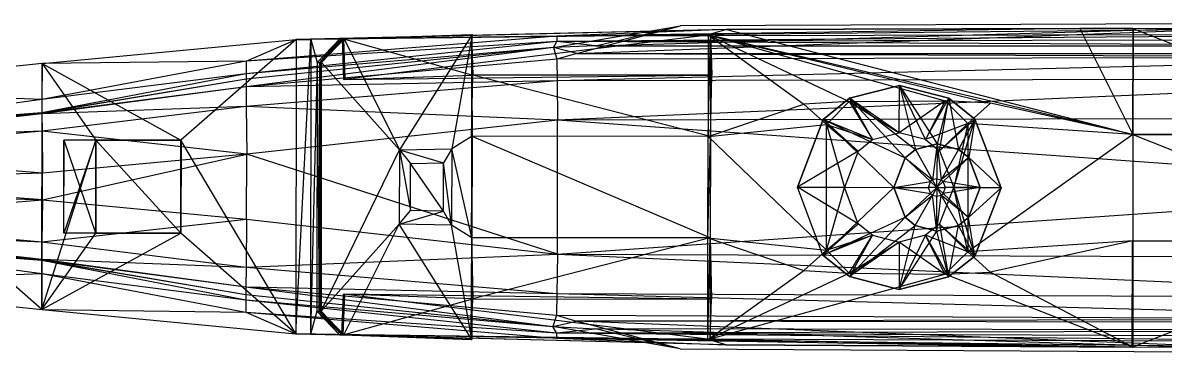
# Model space of a CAD drawing. Extents: x -2.19 to 2.19, y -0.23 to 0.22.
# Drawn here: x -1.174 to 0.385, y -0.225 to 0.225 of the extents above; entities that cross this region are included whole.
import ezdxf

# ---------------------------------------------------------------- set-up
doc = ezdxf.new("R2010")
doc.units = 0

msp = doc.modelspace()

# ---------------------------------------------------------------- linework, layer by layer
for p, q in [((-0.4499, 0.191, -0.4053), (-0.2762, 0.2206, -0.4357)), ((-0.4178, 0.1831, -0.4259), (0.6808, 0.2247, -0.4356)), ((-0.4178, 0.1831, -0.4259), (-0.2762, 0.2206, -0.4357)), ((-0.3923, 0.1936, -0.3925), (0.6808, 0.2247, -0.4356)), ((-0.3923, 0.1936, -0.3925), (-0.2762, 0.2206, -0.4357)), ((0.6808, 0.2247, -0.4356), (-0.2762, 0.2206, -0.4357)), ((-0.445, 0.2065, -0.2271), (-0.8694, 0.1723, -0.227)), ((-0.2141, 0.2156, -0.1829), (-0.8009, 0.2019, -0.1637)), ((-0.445, 0.2065, -0.2271), (-0.8009, 0.2019, -0.1637)), ((-0.2135, 0.2156, -0.0743), (-0.7809, 0.2019, -0.0949)), ((-0.2141, 0.2156, -0.1829), (-0.7809, 0.2019, -0.0949)), ((-0.2385, 0.2086, -0.0697), (-0.7809, 0.2019, -0.0949)), ((-0.7412, 0.2029, -0.0657), (-0.7809, 0.2019, -0.0949)), ((-0.7412, 0.2029, -0.0657), (-0.7723, 0.1708, -0.0651)), ((-0.7691, 0.1708, -0.0222), (-0.738, 0.2029, -0.0229)), ((-0.7412, 0.2029, -0.0657), (-0.7691, 0.1708, -0.0222)), ((-0.7674, 0.1708, 0.0566), (-0.7354, 0.2029, 0.0936)), ((-0.7674, 0.1708, 0.0566), (-0.7363, 0.2029, 0.0559)), ((-0.738, 0.2029, -0.0229), (-0.7674, 0.1708, 0.0566)), ((-0.7665, 0.1708, 0.0943), (-0.7354, 0.2029, 0.0936)), ((-0.2385, 0.2086, -0.0697), (-0.7412, 0.2029, -0.0657)), ((-0.7412, 0.2029, -0.0657), (-0.738, 0.2029, -0.0229)), ((-0.2353, 0.2086, -0.0268), (-0.738, 0.2029, -0.0229)), ((-0.2385, 0.2086, -0.0697), (-0.738, 0.2029, -0.0229)), ((-0.738, 0.2029, -0.0229), (-0.7362, 0.1477, -0.0229)), ((-0.738, 0.2029, -0.0229), (-0.7344, 0.1477, 0.0559)), ((-0.738, 0.2029, -0.0229), (-0.7363, 0.2029, 0.0559)), ((-0.7363, 0.2029, 0.0559), (-0.5607, 0.2088, 0.0897)), ((-0.7363, 0.2029, 0.0559), (-0.5615, 0.2088, 0.052)), ((-0.7363, 0.2029, 0.0559), (-0.7354, 0.2029, 0.0936)), ((-0.7363, 0.2029, 0.0559), (-0.7344, 0.1477, 0.0559)), ((-0.7363, 0.2029, 0.0559), (-0.5597, 0.1535, 0.052)), ((-0.2353, 0.2086, -0.0268), (-0.7362, 0.1477, -0.0229)), ((-0.7354, 0.2029, 0.0936), (-0.5607, 0.2088, 0.0897)), ((-0.7354, 0.2029, 0.0936), (-0.6601, 0.0518, 0.0926)), ((-0.5607, 0.2088, 0.0897), (-0.6601, 0.0518, 0.0926)), ((-0.5607, 0.2088, 0.0897), (-0.5886, 0.0531, 0.091)), ((-0.5615, 0.2088, 0.052), (-0.5617, 0.0702, 0.052)), ((-0.5615, 0.2088, 0.052), (-0.5607, 0.2088, 0.0897)), ((-0.5615, 0.2088, 0.052), (-0.5608, 0.0702, 0.0897)), ((-0.5615, 0.2088, 0.052), (-0.5597, 0.1535, 0.052)), ((-0.5608, 0.0702, 0.0897), (-0.5607, 0.2088, 0.0897)), ((0.7103, 0.2183, -0.191), (-0.445, 0.2065, -0.2271)), ((0.2683, 0.2168, -0.1861), (-0.445, 0.2065, -0.2271)), ((-0.2141, 0.2156, -0.1829), (-0.445, 0.2065, -0.2271)), ((0.758, 0.209, -0.227), (-0.445, 0.2065, -0.2271)), ((0.758, 0.209, -0.227), (-0.445, 0.1993, -0.33)), ((-0.445, 0.2065, -0.2271), (-0.445, 0.1993, -0.33)), ((-0.2387, 0.07, -0.0697), (-0.2353, 0.2086, -0.0268)), ((-0.2385, 0.2086, -0.0697), (-0.2387, 0.07, -0.0697)), ((-0.2135, 0.2156, -0.0743), (-0.2385, 0.2086, -0.0697)), ((-0.2385, 0.2086, -0.0697), (-0.2353, 0.2086, -0.0268)), ((-0.2385, 0.2086, -0.0697), (-0.1079, 0.1138, -0.0727)), ((-0.2385, 0.2086, -0.0697), (0.0849, 0.1184, -0.0764)), ((-0.2385, 0.2086, -0.0697), (-0.046, 0.1175, -0.0735)), ((0.3414, 0.0723, -0.0775), (-0.2385, 0.2086, -0.0697)), ((-0.2385, 0.2086, -0.0697), (0.1468, 0.1152, -0.0773)), ((-0.2353, 0.2086, -0.0268), (-0.2355, 0.07, -0.0268)), ((-0.2353, 0.2086, -0.0268), (-0.2335, 0.1533, -0.0269)), ((-0.2141, 0.2156, -0.1829), (0.2688, 0.2168, -0.0775)), ((0.2683, 0.2168, -0.1861), (-0.2141, 0.2156, -0.1829)), ((-0.2141, 0.2156, -0.1829), (-0.2135, 0.2156, -0.0743)), ((-0.2135, 0.2156, -0.0743), (0.2688, 0.2168, -0.0775)), ((-0.2135, 0.2156, -0.0743), (0.3414, 0.0723, -0.0775)), ((0.2683, 0.2168, -0.1861), (0.7103, 0.2183, -0.191)), ((0.341, 0.217, -0.1861), (0.2683, 0.2168, -0.1861)), ((0.2683, 0.2168, -0.1861), (0.2688, 0.2168, -0.0775)), ((0.341, 0.217, -0.1861), (0.2688, 0.2168, -0.0775)), ((0.2688, 0.2168, -0.0775), (0.3415, 0.217, -0.0775)), ((0.2688, 0.2168, -0.0775), (0.3414, 0.0723, -0.0775)), ((0.341, 0.217, -0.1861), (0.3408, 0.0723, -0.1861)), ((0.341, 0.217, -0.1861), (0.7103, 0.2183, -0.191)), ((0.341, 0.217, -0.1861), (0.3414, 0.0723, -0.0775)), ((0.341, 0.217, -0.1861), (0.3415, 0.217, -0.0775)), ((0.341, 0.217, -0.1861), (0.7101, 0.0724, -0.191)), ((0.3415, 0.217, -0.0775), (0.3414, 0.0723, -0.0775)), ((-1.1479, 0.1695, -0.1498), (-0.8009, 0.2019, -0.1637)), ((-0.8009, 0.2019, -0.1637), (-0.9584, 0.0648, -0.1504)), ((-0.8694, 0.1723, -0.227), (-0.8009, 0.2019, -0.1637)), ((-0.445, 0.1993, -0.33), (-0.8694, 0.1553, -0.33)), ((-0.445, 0.1993, -0.33), (-0.8694, 0.1723, -0.227)), ((-0.4499, 0.191, -0.4053), (-0.8694, 0.1553, -0.33)), ((-0.4499, 0.191, -0.4053), (-0.8694, 0.148, -0.4053)), ((-0.4499, 0.191, -0.4053), (-0.8694, 0.1376, -0.4411)), ((-0.8009, 0.2019, -0.1637), (-0.8015, -0.1994, -0.1637)), ((-0.8015, -0.1994, -0.1637), (-0.7809, 0.2019, -0.0949)), ((-0.8009, 0.2019, -0.1637), (-0.7809, 0.2019, -0.0949)), ((-0.7809, 0.2019, -0.0949), (-0.7814, -0.1995, -0.0949)), ((-0.7809, 0.2019, -0.0949), (-0.7723, 0.1708, -0.0651)), ((-0.4499, 0.191, -0.4053), (-0.445, 0.1993, -0.33)), ((-0.3923, 0.1936, -0.3925), (-0.4499, 0.191, -0.4053)), ((-0.4178, 0.1831, -0.4259), (-0.4499, 0.191, -0.4053)), ((-0.4499, 0.191, -0.4053), (-0.445, 0.1754, -0.4411)), ((0.8499, 0.2018, -0.33), (-0.445, 0.1993, -0.33)), ((-0.3923, 0.1936, -0.3925), (-0.445, 0.1993, -0.33)), ((0.7972, 0.1936, -0.3925), (-0.445, 0.1993, -0.33)), ((-0.3923, 0.1936, -0.3925), (0.7972, 0.1936, -0.3925)), ((-0.8694, 0.1723, -0.227), (-1.1481, 0.1201, -0.2269)), ((-0.8694, 0.1723, -0.227), (-1.1479, 0.1695, -0.1498)), ((-0.445, 0.1754, -0.4411), (-0.8694, 0.1376, -0.4411)), ((-0.8694, 0.1723, -0.227), (-0.8694, 0.1553, -0.33)), ((-0.4178, 0.1831, -0.4259), (-0.445, 0.1754, -0.4411)), ((0.8499, 0.1779, -0.4411), (-0.445, 0.1754, -0.4411)), ((-0.445, 0.1754, -0.4411), (-0.4448, 0.1457, -0.4608)), ((0.8499, 0.1779, -0.4411), (-0.4448, 0.1457, -0.4608)), ((-0.4178, 0.1831, -0.4259), (0.8499, 0.1779, -0.4411)), ((-0.4178, 0.1831, -0.4259), (0.8227, 0.1831, -0.4259)), ((-1.1479, 0.1695, -0.1498), (-1.49, 0.1338, -0.1366)), ((-1.1483, -0.1662, -0.1498), (-1.1479, 0.1695, -0.1498)), ((-1.1479, 0.1695, -0.1498), (-1.1481, 0.1201, -0.2269)), ((-1.1479, 0.1695, -0.1498), (-0.9584, 0.0648, -0.1504)), ((-1.1479, 0.1695, -0.1498), (-1.0745, 0.0648, -0.15)), ((-0.7723, 0.1708, -0.0651), (-0.7814, -0.1995, -0.0949)), ((-0.7723, 0.1708, -0.0651), (-0.7727, -0.1684, -0.0651)), ((-0.7723, 0.1708, -0.0651), (-0.7691, 0.1708, -0.0222)), ((-0.7723, 0.1708, -0.0651), (-0.7696, -0.1684, -0.0222)), ((-0.7696, -0.1684, -0.0222), (-0.7674, 0.1708, 0.0566)), ((-0.7691, 0.1708, -0.0222), (-0.7696, -0.1684, -0.0222)), ((-0.7691, 0.1708, -0.0222), (-0.7674, 0.1708, 0.0566)), ((-0.7678, -0.1684, 0.0566), (-0.7674, 0.1708, 0.0566)), ((-0.7674, 0.1708, 0.0566), (-0.7665, 0.1708, 0.0943)), ((-0.7674, 0.1708, 0.0566), (-0.7669, -0.1684, 0.0943)), ((-0.7669, -0.1684, 0.0943), (-0.7665, 0.1708, 0.0943)), ((-0.7665, 0.1708, 0.0943), (-0.6601, 0.0518, 0.0926)), ((-0.8694, 0.1553, -0.33), (-1.1481, 0.102, -0.3299)), ((-0.8694, 0.1553, -0.33), (-1.1481, 0.1201, -0.2269)), ((-0.8694, 0.148, -0.4053), (-1.1481, 0.1018, -0.4052)), ((-0.8694, 0.148, -0.4053), (-1.1481, 0.102, -0.3299)), ((-0.8694, 0.1553, -0.33), (-0.8694, 0.148, -0.4053)), ((-0.8694, 0.148, -0.4053), (-0.8694, 0.1376, -0.4411)), ((-0.4448, 0.1457, -0.4608), (-0.8694, 0.1376, -0.4411)), ((-0.4448, 0.1457, -0.4608), (-0.8692, 0.1109, -0.4607)), ((-0.7362, 0.1477, -0.0229), (-0.5597, 0.1535, 0.052)), ((-0.7362, 0.1477, -0.0229), (-0.2335, 0.1533, -0.0269)), ((-0.7344, 0.1477, 0.0559), (-0.7362, 0.1477, -0.0229)), ((-0.7344, 0.1477, 0.0559), (-0.5597, 0.1535, 0.052)), ((-0.5617, 0.0702, 0.052), (-0.5597, 0.1535, 0.052)), ((-0.2335, 0.1533, -0.0269), (-0.5597, 0.1535, 0.052)), ((-0.2355, 0.07, -0.0268), (-0.5597, 0.1535, 0.052)), ((0.8502, 0.1482, -0.4607), (-0.4448, 0.1457, -0.4608)), ((-0.4448, 0.1457, -0.4608), (-0.4441, 0.092, -0.4747)), ((0.8502, 0.1482, -0.4607), (-0.4441, 0.092, -0.4747)), ((-0.2355, 0.07, -0.0268), (-0.2335, 0.1533, -0.0269)), ((-1.1481, 0.1201, -0.2269), (-1.49, 0.1338, -0.1366)), ((-1.1483, -0.1662, -0.1498), (-1.49, 0.1338, -0.1366)), ((-0.8694, 0.1376, -0.4411), (-1.1482, 0.1006, -0.441)), ((-0.8694, 0.1376, -0.4411), (-1.1481, 0.1018, -0.4052)), ((-0.8694, 0.1376, -0.4411), (-0.8692, 0.1109, -0.4607)), ((-0.0454, 0.1219, 0.2533), (0.0225, 0.1395, 0.2533)), ((0.0225, 0.1395, 0.153), (-0.0454, 0.1219, 0.2533)), ((-0.0454, 0.1219, 0.153), (0.0225, 0.1395, 0.153)), ((0.0221, 0.0749, 0.1522), (0.0225, 0.1395, 0.153)), ((0.0225, 0.1395, 0.2533), (0.0899, 0.122, 0.2533)), ((0.0225, 0.1395, 0.2533), (0.0739, 0.0597, 0.2533)), ((0.0225, 0.1395, 0.2533), (0.0444, 0.0521, 0.2533)), ((0.0899, 0.122, 0.153), (0.0225, 0.1395, 0.2533)), ((0.0225, 0.1395, 0.153), (0.0899, 0.122, 0.153)), ((0.0225, 0.1395, 0.153), (0.0225, 0.1395, 0.2533)), ((0.0582, 0.0656, 0.1514), (0.0225, 0.1395, 0.153)), ((-1.1481, 0.1201, -0.2269), (-1.4902, 0.0759, -0.2269)), ((-0.8692, 0.1109, -0.4607), (-1.1482, 0.1006, -0.441)), ((-1.1481, 0.1201, -0.2269), (-1.1481, 0.102, -0.3299)), ((-0.8692, 0.1109, -0.4607), (-1.1479, 0.077, -0.4606)), ((-0.8692, 0.1109, -0.4607), (-0.8686, 0.0455, -0.4746)), ((-0.4441, 0.092, -0.4747), (-0.8692, 0.1109, -0.4607)), ((-0.2387, 0.07, -0.0697), (-0.1079, 0.1138, -0.0727)), ((-0.046, 0.1175, -0.0735), (-0.1079, 0.1138, -0.0727)), ((-0.1079, 0.1138, -0.0727), (-0.0771, 0.0863, -0.0728)), ((-0.0815, 0.0929, 0.2533), (-0.0454, 0.1219, 0.2533)), ((-0.0454, 0.1219, 0.153), (-0.0815, 0.0929, 0.2533)), ((-0.0815, 0.0929, 0.153), (-0.0454, 0.1219, 0.153)), ((-0.046, 0.1175, -0.0735), (-0.0771, 0.0863, -0.0728)), ((-0.046, 0.1175, -0.0735), (0.0849, 0.1184, -0.0764)), ((-0.046, 0.1175, -0.0735), (0.0221, 0.0749, 0.1522)), ((-0.046, 0.1175, -0.0735), (-0.0143, 0.0655, 0.153)), ((-0.0454, 0.1219, 0.2533), (0.0444, 0.0521, 0.2533)), ((-0.0454, 0.1219, 0.2533), (0.0303, 0.0408, 0.2533)), ((-0.0454, 0.1219, 0.153), (-0.0454, 0.1219, 0.2533)), ((0.0221, 0.0749, 0.1522), (-0.0454, 0.1219, 0.153)), ((-0.0143, 0.0655, 0.153), (-0.0454, 0.1219, 0.153)), ((0.0849, 0.1184, -0.0764), (0.0221, 0.0749, 0.1522)), ((0.0582, 0.0656, 0.1514), (0.0899, 0.122, 0.153)), ((0.0849, 0.1184, -0.0764), (0.0582, 0.0656, 0.1514)), ((0.0899, 0.122, 0.2533), (0.0739, 0.0597, 0.2533)), ((0.0774, 0.0503, 0.151), (0.0899, 0.122, 0.153)), ((0.1159, 0.0876, -0.0771), (0.0849, 0.1184, -0.0764)), ((0.1468, 0.1152, -0.0773), (0.0849, 0.1184, -0.0764)), ((0.0899, 0.122, 0.2533), (0.1032, 0.0521, 0.2533)), ((0.0899, 0.122, 0.2533), (0.1257, 0.0936, 0.2533)), ((0.1257, 0.0936, 0.153), (0.0899, 0.122, 0.2533)), ((0.0899, 0.122, 0.153), (0.0899, 0.122, 0.2533)), ((0.0899, 0.122, 0.153), (0.1257, 0.0936, 0.153)), ((0.1159, 0.0876, -0.0771), (0.1468, 0.1152, -0.0773)), ((0.3414, 0.0723, -0.0775), (0.1468, 0.1152, -0.0773)), ((-1.1481, 0.102, -0.3299), (-1.4902, 0.0637, -0.3298)), ((-1.1481, 0.102, -0.3299), (-1.4902, 0.0759, -0.2269)), ((-1.1481, 0.1018, -0.4052), (-1.4902, 0.0636, -0.4051)), ((-1.1481, 0.1018, -0.4052), (-1.4902, 0.0637, -0.3298)), ((-1.1482, 0.1006, -0.441), (-1.4902, 0.0636, -0.4409)), ((-1.1482, 0.1006, -0.441), (-1.4902, 0.0636, -0.4051)), ((-1.1481, 0.1018, -0.4052), (-1.1482, 0.1006, -0.441)), ((-1.1482, 0.1006, -0.441), (-1.1479, 0.077, -0.4606)), ((-1.1481, 0.102, -0.3299), (-1.1481, 0.1018, -0.4052)), ((0.8508, 0.0945, -0.4747), (-0.4441, 0.092, -0.4747)), ((0.0774, 0.0503, 0.151), (0.1257, 0.0936, 0.153)), ((0.0966, 0.0002, 0.1505), (0.1257, 0.0936, 0.153)), ((0.1257, 0.0936, 0.2533), (0.1032, 0.0521, 0.2533)), ((0.1257, 0.0936, 0.2533), (0.1171, 0.0411, 0.2533)), ((0.1257, 0.0936, 0.2533), (0.1616, 0, 0.2533)), ((0.1616, 0, 0.153), (0.1257, 0.0936, 0.2533)), ((0.1257, 0.0936, 0.153), (0.1616, 0, 0.153)), ((0.1257, 0.0936, 0.153), (0.1257, 0.0936, 0.2533)), ((-0.4441, 0.092, -0.4747), (-0.8686, 0.0455, -0.4746)), ((-0.4444, -0.0905, -0.4747), (-0.4441, 0.092, -0.4747)), ((0.8507, -0.0006, -0.4747), (-0.4441, 0.092, -0.4747)), ((-0.2387, 0.07, -0.0697), (-0.0771, 0.0863, -0.0728)), ((-0.1167, 0.0006, 0.2533), (-0.0815, 0.0929, 0.2533)), ((-0.0815, 0.0929, 0.153), (-0.1167, 0.0006, 0.2533)), ((-0.0815, 0.0929, 0.153), (-0.1167, 0.0006, 0.153)), ((-0.0815, 0.0929, 0.2533), (0.0303, 0.0408, 0.2533)), ((-0.0815, 0.0929, 0.2533), (0.0149, 0.0004, 0.2533)), ((-0.0815, 0.0929, 0.153), (-0.0815, 0.0929, 0.2533)), ((-0.0336, 0.05, 0.1534), (-0.0815, 0.0929, 0.153)), ((-0.0143, 0.0655, 0.153), (-0.0815, 0.0929, 0.153)), ((-0.0772, -0.0852, -0.0728), (-0.0771, 0.0863, -0.0728)), ((-0.0771, 0.0863, -0.0728), (-0.0336, 0.05, 0.1534)), ((-0.0771, 0.0863, -0.0728), (-0.0525, 0.0005, 0.1539)), ((-0.0771, 0.0863, -0.0728), (-0.0143, 0.0655, 0.153)), ((0.1159, 0.0876, -0.0771), (0.0582, 0.0656, 0.1514)), ((0.1159, 0.0876, -0.0771), (0.0774, 0.0503, 0.151)), ((0.1159, 0.0876, -0.0771), (0.0966, 0.0002, 0.1505)), ((0.1159, 0.0876, -0.0771), (0.1158, -0.0873, -0.0771)), ((0.3414, 0.0723, -0.0775), (0.1159, 0.0876, -0.0771)), ((-1.1479, 0.077, -0.4606), (-1.4902, 0.0636, -0.4409)), ((-1.1479, 0.077, -0.4606), (-1.49, 0.0478, -0.4605)), ((-1.1483, -0.1662, -0.1498), (-1.0745, 0.0648, -0.15)), ((-1.1479, 0.077, -0.4606), (-1.1473, 0.0198, -0.4746)), ((-0.8686, 0.0455, -0.4746), (-1.1479, 0.077, -0.4606)), ((-1.1182, -0.0619, -0.1286), (-1.1181, 0.0649, -0.1286)), ((-1.0744, 0.0648, -0.1288), (-1.1182, -0.0619, -0.1286)), ((-1.1181, -0.0619, -0.0755), (-1.1179, 0.0649, -0.0755)), ((-1.1181, 0.0649, -0.1286), (-1.1179, 0.0649, -0.0755)), ((-1.0744, 0.0648, -0.1288), (-1.1181, 0.0649, -0.1286)), ((-1.1181, -0.0619, -0.0755), (-1.1181, 0.0649, -0.1286)), ((-1.0744, -0.062, -0.0756), (-1.1179, 0.0649, -0.0755)), ((-1.0743, 0.0648, -0.0756), (-1.1179, 0.0649, -0.0755)), ((-1.0744, 0.0648, -0.1288), (-1.1179, 0.0649, -0.0755)), ((-1.0747, -0.062, -0.15), (-1.0745, 0.0648, -0.15)), ((-1.0746, -0.062, -0.1288), (-1.0744, 0.0648, -0.1288)), ((-1.0745, 0.0648, -0.15), (-1.0746, -0.062, -0.1288)), ((-1.0745, 0.0648, -0.15), (-1.0744, 0.0648, -0.1288)), ((-1.0745, 0.0648, -0.15), (-0.9584, 0.0648, -0.1291)), ((-1.0745, 0.0648, -0.15), (-0.9584, 0.0648, -0.1504)), ((-1.0743, 0.0648, -0.0756), (-1.0744, -0.062, -0.0756)), ((-1.0744, 0.0648, -0.1288), (-1.0743, 0.0648, -0.0756)), ((-1.0744, 0.0648, -0.1288), (-0.9584, 0.0648, -0.1291)), ((-1.0743, 0.0648, -0.0756), (-0.9582, 0.0648, -0.076)), ((-0.9584, 0.0648, -0.1291), (-1.0743, 0.0648, -0.0756)), ((-1.0743, 0.0648, -0.0756), (-0.9584, -0.0621, -0.076)), ((-0.9586, -0.0621, -0.1291), (-0.9582, 0.0648, -0.076)), ((-0.9584, 0.0648, -0.1291), (-0.9586, -0.0621, -0.1291)), ((-0.9586, -0.0621, -0.1504), (-0.9584, 0.0648, -0.1291)), ((-0.9586, -0.0621, -0.1504), (-0.9584, 0.0648, -0.1504)), ((-0.9582, 0.0648, -0.076), (-0.9584, -0.0621, -0.076)), ((-0.9584, 0.0648, -0.1291), (-0.9582, 0.0648, -0.076)), ((-0.9584, 0.0648, -0.1504), (-0.9584, 0.0648, -0.1291)), ((-0.8015, -0.1994, -0.1637), (-0.9584, 0.0648, -0.1504)), ((-0.5608, 0.0702, 0.0897), (-0.5886, 0.0531, 0.091)), ((-0.5618, -0.0683, 0.052), (-0.5608, 0.0702, 0.0897)), ((-0.5617, 0.0702, 0.052), (-0.5618, -0.0683, 0.052)), ((-0.5617, 0.0702, 0.052), (-0.5608, 0.0702, 0.0897)), ((-0.2357, -0.0685, -0.0268), (-0.5617, 0.0702, 0.052)), ((-0.2355, 0.07, -0.0268), (-0.5617, 0.0702, 0.052)), ((-0.5608, 0.0702, 0.0897), (-0.561, -0.0683, 0.0897)), ((-0.2389, -0.0685, -0.0697), (-0.2355, 0.07, -0.0268)), ((-0.2389, -0.0685, -0.0697), (-0.2387, 0.07, -0.0697)), ((-0.2387, 0.07, -0.0697), (-0.2355, 0.07, -0.0268)), ((-0.2387, 0.07, -0.0697), (-0.0772, -0.0852, -0.0728)), ((-0.2355, 0.07, -0.0268), (-0.2357, -0.0685, -0.0268)), ((-0.0336, 0.05, 0.1534), (-0.0143, 0.0655, 0.153)), ((-0.0143, 0.0655, 0.153), (0.0221, 0.0749, 0.1522)), ((0.0582, 0.0656, 0.1514), (0.0221, 0.0749, 0.1522)), ((0.0582, 0.0656, 0.1514), (0.0774, 0.0503, 0.151)), ((0.3414, 0.0723, -0.0775), (0.1158, -0.0873, -0.0771)), ((0.7101, 0.0724, -0.191), (0.3408, 0.0723, -0.1861)), ((0.3408, 0.0723, -0.1861), (0.7106, 0.0724, -0.0824)), ((0.3408, 0.0723, -0.1861), (0.3414, 0.0723, -0.0775)), ((0.3414, 0.0723, -0.0775), (0.3412, -0.0725, -0.0775)), ((0.3414, 0.0723, -0.0775), (0.7106, 0.0724, -0.0824)), ((0.3414, 0.0723, -0.0775), (0.7104, -0.0734, -0.0824)), ((-1.1473, 0.0198, -0.4746), (-1.49, 0.0478, -0.4605)), ((-0.7669, -0.1684, 0.0943), (-0.6601, 0.0518, 0.0926)), ((-0.6601, 0.0518, 0.0926), (-0.6603, -0.0496, 0.0926)), ((-0.6601, 0.0518, 0.0926), (-0.5886, 0.0531, 0.091)), ((-0.6601, 0.0518, 0.0926), (-0.5998, 0.0339, 0.1827)), ((-0.6601, 0.0518, 0.0926), (-0.6449, 0.033, 0.1837)), ((-0.6601, 0.0518, 0.0926), (-0.645, -0.0309, 0.1837)), ((-0.5886, 0.0531, 0.091), (-0.5998, 0.0339, 0.1827)), ((-0.5886, 0.0531, 0.091), (-0.5888, -0.0511, 0.091)), ((-0.561, -0.0683, 0.0897), (-0.5886, 0.0531, 0.091)), ((-0.0336, 0.05, 0.1534), (-0.1167, 0.0006, 0.153)), ((-0.0336, 0.05, 0.1534), (-0.0525, 0.0005, 0.1539)), ((0.0303, 0.0408, 0.28), (0.0444, 0.0521, 0.28)), ((0.0444, 0.0521, 0.2533), (0.0303, 0.0408, 0.28)), ((0.0303, 0.0408, 0.2533), (0.0444, 0.0521, 0.2533)), ((0.0444, 0.0521, 0.28), (0.0739, 0.0597, 0.28)), ((0.0739, 0.0597, 0.2533), (0.0444, 0.0521, 0.28)), ((0.0444, 0.0521, 0.2533), (0.0739, 0.0597, 0.2533)), ((0.0444, 0.0521, 0.28), (0.0679, 0.0107, 0.28)), ((0.0444, 0.0521, 0.2533), (0.0444, 0.0521, 0.28)), ((0.0739, 0.0597, 0.28), (0.0679, 0.0107, 0.28)), ((0.0739, 0.0597, 0.28), (0.0738, 0.0122, 0.28)), ((0.1032, 0.0521, 0.28), (0.0739, 0.0597, 0.28)), ((0.0739, 0.0597, 0.28), (0.0796, 0.0107, 0.28)), ((0.1032, 0.0521, 0.2533), (0.0739, 0.0597, 0.28)), ((0.0739, 0.0597, 0.2533), (0.1032, 0.0521, 0.2533)), ((0.0739, 0.0597, 0.2533), (0.0739, 0.0597, 0.28)), ((0.0774, 0.0503, 0.151), (0.0966, 0.0002, 0.1505)), ((0.1032, 0.0521, 0.28), (0.0796, 0.0107, 0.28)), ((0.1032, 0.0521, 0.2533), (0.1032, 0.0521, 0.28)), ((0.1032, 0.0521, 0.28), (0.1171, 0.0411, 0.28)), ((0.1171, 0.0411, 0.2533), (0.1032, 0.0521, 0.28)), ((0.1032, 0.0521, 0.2533), (0.1171, 0.0411, 0.2533)), ((-0.8686, 0.0455, -0.4746), (-1.1473, 0.0198, -0.4746)), ((-1.1473, -0.0165, -0.4746), (-0.8686, 0.0455, -0.4746)), ((-0.8687, -0.043, -0.4746), (-0.8686, 0.0455, -0.4746)), ((-0.4444, -0.0905, -0.4747), (-0.8686, 0.0455, -0.4746)), ((-0.645, -0.0309, 0.1837), (-0.6449, 0.033, 0.1837)), ((-0.6449, 0.033, 0.1837), (-0.5998, 0.0339, 0.1827)), ((-0.6, -0.0318, 0.1827), (-0.6449, 0.033, 0.1837)), ((-0.6, -0.0318, 0.1827), (-0.5998, 0.0339, 0.1827)), ((-0.5888, -0.0511, 0.091), (-0.5998, 0.0339, 0.1827)), ((0.0149, 0.0004, 0.28), (0.0303, 0.0408, 0.28)), ((0.0303, 0.0408, 0.2533), (0.0149, 0.0004, 0.28)), ((0.0149, 0.0004, 0.2533), (0.0303, 0.0408, 0.2533)), ((0.0303, 0.0408, 0.28), (0.065, 0.0084, 0.28)), ((0.0303, 0.0408, 0.28), (0.0679, 0.0107, 0.28)), ((0.0303, 0.0408, 0.2533), (0.0303, 0.0408, 0.28)), ((0.1171, 0.0411, 0.28), (0.0796, 0.0107, 0.28)), ((0.1171, 0.0411, 0.28), (0.0824, 0.0085, 0.28)), ((0.1171, 0.0411, 0.28), (0.1328, 0.0002, 0.28)), ((0.1328, 0.0002, 0.2533), (0.1171, 0.0411, 0.28)), ((0.1171, 0.0411, 0.2533), (0.1171, 0.0411, 0.28)), ((0.1171, 0.0411, 0.2533), (0.1328, 0.0002, 0.2533)), ((0.1616, 0, 0.2533), (0.1171, 0.0411, 0.2533)), ((-1.1473, 0.0198, -0.4746), (-1.4897, 0.0089, -0.4745)), ((-1.1473, -0.0165, -0.4746), (-1.1473, 0.0198, -0.4746)), ((-1.1473, -0.0165, -0.4746), (-1.4897, 0.0089, -0.4745)), ((-0.1167, 0.0006, 0.2533), (0.0149, 0.0004, 0.2533)), ((-0.0818, -0.0919, 0.2533), (-0.1167, 0.0006, 0.2533)), ((-0.0818, -0.0919, 0.153), (-0.1167, 0.0006, 0.2533)), ((-0.1167, 0.0006, 0.153), (-0.1167, 0.0006, 0.2533)), ((-0.0818, -0.0919, 0.153), (-0.1167, 0.0006, 0.153)), ((-0.0338, -0.0491, 0.1535), (-0.1167, 0.0006, 0.153)), ((-0.0525, 0.0005, 0.1539), (-0.1167, 0.0006, 0.153)), ((-0.0818, -0.0919, 0.2533), (0.0149, 0.0004, 0.2533)), ((-0.0772, -0.0852, -0.0728), (-0.0525, 0.0005, 0.1539)), ((-0.0338, -0.0491, 0.1535), (-0.0525, 0.0005, 0.1539)), ((0.0149, 0.0004, 0.28), (0.065, 0.0084, 0.28)), ((0.0149, 0.0004, 0.28), (0.065, -0.0078, 0.28)), ((0.0149, 0.0004, 0.28), (0.062, 0.0003, 0.28)), ((0.0302, -0.04, 0.28), (0.0149, 0.0004, 0.28)), ((0.0149, 0.0004, 0.2533), (0.0149, 0.0004, 0.28)), ((0.0149, 0.0004, 0.2533), (0.0302, -0.04, 0.28)), ((0.0302, -0.04, 0.2533), (0.0149, 0.0004, 0.2533)), ((0.065, 0.0084, 0.28), (0.062, 0.0003, 0.28)), ((0.062, 0.0003, 0.28), (0.065, -0.0078, 0.28)), ((0.0737, 0.0003, 0.5614), (0.062, 0.0003, 0.28)), ((0.0679, 0.0107, 0.28), (0.065, 0.0084, 0.28)), ((0.0737, 0.0003, 0.5614), (0.065, 0.0084, 0.28)), ((0.0737, 0.0003, 0.5614), (0.065, -0.0078, 0.28)), ((0.0737, 0.0003, 0.5614), (0.0678, -0.01, 0.28)), ((0.0738, 0.0122, 0.28), (0.0679, 0.0107, 0.28)), ((0.0737, 0.0003, 0.5614), (0.0679, 0.0107, 0.28)), ((0.0737, 0.0003, 0.5614), (0.0738, 0.0122, 0.28)), ((0.0737, 0.0003, 0.5614), (0.0796, 0.0107, 0.28)), ((0.0737, 0.0003, 0.5614), (0.0824, 0.0085, 0.28)), ((0.0737, 0.0003, 0.5614), (0.0855, 0.0003, 0.28)), ((0.0737, 0.0003, 0.5614), (0.0824, -0.0079, 0.28)), ((0.0737, 0.0003, 0.5614), (0.0737, -0.0116, 0.28)), ((0.0737, 0.0003, 0.5614), (0.0796, -0.0101, 0.28)), ((0.0738, 0.0122, 0.28), (0.0796, 0.0107, 0.28)), ((0.0772, -0.0498, 0.151), (0.0966, 0.0002, 0.1505)), ((0.0796, 0.0107, 0.28), (0.0824, 0.0085, 0.28)), ((0.1328, 0.0002, 0.28), (0.0824, 0.0085, 0.28)), ((0.0855, 0.0003, 0.28), (0.0824, 0.0085, 0.28)), ((0.0824, -0.0079, 0.28), (0.0855, 0.0003, 0.28)), ((0.1328, 0.0002, 0.28), (0.0824, -0.0079, 0.28)), ((0.1328, 0.0002, 0.28), (0.0855, 0.0003, 0.28)), ((0.1158, -0.0873, -0.0771), (0.0966, 0.0002, 0.1505)), ((0.0966, 0.0002, 0.1505), (0.1254, -0.0933, 0.153)), ((0.0966, 0.0002, 0.1505), (0.1616, 0, 0.153)), ((0.1328, 0.0002, 0.28), (0.117, -0.0406, 0.28)), ((0.117, -0.0406, 0.2533), (0.1328, 0.0002, 0.28)), ((0.117, -0.0406, 0.2533), (0.1328, 0.0002, 0.2533)), ((0.1616, 0, 0.2533), (0.117, -0.0406, 0.2533)), ((0.1616, 0, 0.2533), (0.1254, -0.0933, 0.2533)), ((0.1254, -0.0933, 0.153), (0.1616, 0, 0.2533)), ((0.1616, 0, 0.153), (0.1254, -0.0933, 0.153)), ((0.1328, 0.0002, 0.2533), (0.1328, 0.0002, 0.28)), ((0.1616, 0, 0.2533), (0.1328, 0.0002, 0.2533)), ((0.1616, 0, 0.153), (0.1616, 0, 0.2533)), ((-1.4897, -0.0049, -0.4745), (-1.1473, -0.0165, -0.4746)), ((-0.4444, -0.0905, -0.4747), (0.8507, -0.0006, -0.4747)), ((0.0302, -0.04, 0.28), (0.065, -0.0078, 0.28)), ((0.0302, -0.04, 0.28), (0.0678, -0.01, 0.28)), ((0.0442, -0.0514, 0.28), (0.0678, -0.01, 0.28)), ((0.065, -0.0078, 0.28), (0.0678, -0.01, 0.28)), ((0.0678, -0.01, 0.28), (0.0737, -0.0116, 0.28)), ((0.0738, -0.0591, 0.28), (0.0678, -0.01, 0.28)), ((0.0737, -0.0116, 0.28), (0.0796, -0.0101, 0.28)), ((0.0738, -0.0591, 0.28), (0.0737, -0.0116, 0.28)), ((0.0738, -0.0591, 0.28), (0.0796, -0.0101, 0.28)), ((0.0796, -0.0101, 0.28), (0.0824, -0.0079, 0.28)), ((0.1031, -0.0516, 0.28), (0.0796, -0.0101, 0.28)), ((0.117, -0.0406, 0.28), (0.0796, -0.0101, 0.28)), ((0.117, -0.0406, 0.28), (0.0824, -0.0079, 0.28)), ((-1.4902, -0.0438, -0.4605), (-1.1473, -0.0165, -0.4746)), ((-1.1473, -0.0165, -0.4746), (-1.1481, -0.0737, -0.4606)), ((-1.1473, -0.0165, -0.4746), (-0.8687, -0.043, -0.4746)), ((-0.6603, -0.0496, 0.0926), (-0.645, -0.0309, 0.1837)), ((-0.6, -0.0318, 0.1827), (-0.645, -0.0309, 0.1837)), ((-1.4902, -0.0438, -0.4605), (-1.1481, -0.0737, -0.4606)), ((-1.1481, -0.0737, -0.4606), (-0.8687, -0.043, -0.4746)), ((-0.8687, -0.043, -0.4746), (-0.8695, -0.1084, -0.4607)), ((-0.8687, -0.043, -0.4746), (-0.4444, -0.0905, -0.4747)), ((-0.6603, -0.0496, 0.0926), (-0.6, -0.0318, 0.1827)), ((-0.5888, -0.0511, 0.091), (-0.6, -0.0318, 0.1827)), ((-0.0818, -0.0919, 0.2533), (0.0302, -0.04, 0.2533)), ((-0.0456, -0.1211, 0.2533), (0.0302, -0.04, 0.2533)), ((0.0442, -0.0514, 0.28), (0.0302, -0.04, 0.28)), ((0.0302, -0.04, 0.2533), (0.0302, -0.04, 0.28)), ((0.0302, -0.04, 0.2533), (0.0442, -0.0514, 0.28)), ((0.0442, -0.0514, 0.2533), (0.0302, -0.04, 0.2533)), ((0.117, -0.0406, 0.28), (0.1031, -0.0516, 0.28)), ((0.1031, -0.0516, 0.2533), (0.117, -0.0406, 0.28)), ((0.117, -0.0406, 0.2533), (0.1031, -0.0516, 0.2533)), ((0.117, -0.0406, 0.2533), (0.117, -0.0406, 0.28)), ((0.1254, -0.0933, 0.2533), (0.117, -0.0406, 0.2533)), ((-1.4903, -0.0595, -0.4409), (-1.1484, -0.0973, -0.441)), ((-1.4903, -0.0595, -0.4409), (-1.1481, -0.0737, -0.4606)), ((-1.4903, -0.0596, -0.4051), (-1.1484, -0.0973, -0.441)), ((-1.4903, -0.0596, -0.4051), (-1.1484, -0.0985, -0.4052)), ((-1.4903, -0.0597, -0.3298), (-1.1484, -0.0988, -0.3299)), ((-1.4903, -0.0597, -0.3298), (-1.1484, -0.0985, -0.4052)), ((-1.1483, -0.1662, -0.1498), (-1.0747, -0.062, -0.15)), ((-1.1483, -0.1662, -0.1498), (-0.9586, -0.0621, -0.1504)), ((-1.1181, -0.0619, -0.0755), (-1.1182, -0.0619, -0.1286)), ((-1.0744, -0.062, -0.0756), (-1.1182, -0.0619, -0.1286)), ((-1.0746, -0.062, -0.1288), (-1.1182, -0.0619, -0.1286)), ((-1.0744, -0.062, -0.0756), (-1.1181, -0.0619, -0.0755)), ((-1.0747, -0.062, -0.15), (-1.0746, -0.062, -0.1288)), ((-0.9586, -0.0621, -0.1504), (-1.0747, -0.062, -0.15)), ((-1.0746, -0.062, -0.1288), (-1.0744, -0.062, -0.0756)), ((-1.0746, -0.062, -0.1288), (-0.9586, -0.0621, -0.1291)), ((-0.9586, -0.0621, -0.1504), (-1.0746, -0.062, -0.1288)), ((-0.9584, -0.0621, -0.076), (-1.0744, -0.062, -0.0756)), ((-0.9586, -0.0621, -0.1291), (-1.0744, -0.062, -0.0756)), ((-0.9586, -0.0621, -0.1291), (-0.9584, -0.0621, -0.076)), ((-0.9586, -0.0621, -0.1504), (-0.9586, -0.0621, -0.1291)), ((-0.8015, -0.1994, -0.1637), (-0.9586, -0.0621, -0.1504)), ((-0.7669, -0.1684, 0.0943), (-0.6603, -0.0496, 0.0926)), ((-0.7359, -0.2006, 0.0936), (-0.6603, -0.0496, 0.0926)), ((-0.5888, -0.0511, 0.091), (-0.6603, -0.0496, 0.0926)), ((-0.5612, -0.2069, 0.0897), (-0.6603, -0.0496, 0.0926)), ((-0.561, -0.0683, 0.0897), (-0.5888, -0.0511, 0.091)), ((-0.5612, -0.2069, 0.0897), (-0.5888, -0.0511, 0.091)), ((-0.0338, -0.0491, 0.1535), (-0.0818, -0.0919, 0.153)), ((-0.0772, -0.0852, -0.0728), (-0.0338, -0.0491, 0.1535)), ((-0.0456, -0.1211, 0.2533), (0.0442, -0.0514, 0.2533)), ((-0.0144, -0.0647, 0.153), (-0.0338, -0.0491, 0.1535)), ((0.0223, -0.1388, 0.2533), (0.0442, -0.0514, 0.2533)), ((0.0223, -0.1388, 0.2533), (0.0738, -0.0591, 0.2533)), ((0.0738, -0.0591, 0.28), (0.0442, -0.0514, 0.28)), ((0.0442, -0.0514, 0.2533), (0.0442, -0.0514, 0.28)), ((0.0442, -0.0514, 0.2533), (0.0738, -0.0591, 0.28)), ((0.0738, -0.0591, 0.2533), (0.0442, -0.0514, 0.2533)), ((0.0772, -0.0498, 0.151), (0.0581, -0.0649, 0.1514)), ((0.1031, -0.0516, 0.28), (0.0738, -0.0591, 0.28)), ((0.0738, -0.0591, 0.2533), (0.1031, -0.0516, 0.28)), ((0.1031, -0.0516, 0.2533), (0.0738, -0.0591, 0.2533)), ((0.0738, -0.0591, 0.2533), (0.0738, -0.0591, 0.28)), ((0.0897, -0.1215, 0.2533), (0.0738, -0.0591, 0.2533)), ((0.0772, -0.0498, 0.151), (0.0897, -0.1215, 0.153)), ((0.0772, -0.0498, 0.151), (0.1254, -0.0933, 0.153)), ((0.1158, -0.0873, -0.0771), (0.0772, -0.0498, 0.151)), ((0.0897, -0.1215, 0.2533), (0.1031, -0.0516, 0.2533)), ((0.1031, -0.0516, 0.2533), (0.1031, -0.0516, 0.28)), ((0.1254, -0.0933, 0.2533), (0.1031, -0.0516, 0.2533)), ((-1.4904, -0.0719, -0.2269), (-1.1484, -0.1168, -0.2269)), ((-1.4904, -0.0719, -0.2269), (-1.1484, -0.0988, -0.3299)), ((-1.1481, -0.0737, -0.4606), (-1.1484, -0.0973, -0.441)), ((-1.1481, -0.0737, -0.4606), (-0.8695, -0.1084, -0.4607)), ((-0.562, -0.2069, 0.052), (-0.561, -0.0683, 0.0897)), ((-0.5618, -0.0683, 0.052), (-0.562, -0.2069, 0.052)), ((-0.5618, -0.0683, 0.052), (-0.561, -0.0683, 0.0897)), ((-0.5618, -0.0683, 0.052), (-0.56, -0.1516, 0.052)), ((-0.2357, -0.0685, -0.0268), (-0.5618, -0.0683, 0.052)), ((-0.561, -0.0683, 0.0897), (-0.5612, -0.2069, 0.0897)), ((-0.2357, -0.0685, -0.0268), (-0.56, -0.1516, 0.052)), ((-0.239, -0.2071, -0.0697), (-0.2357, -0.0685, -0.0268)), ((-0.239, -0.2071, -0.0697), (-0.2389, -0.0685, -0.0697)), ((-0.2389, -0.0685, -0.0697), (-0.2357, -0.0685, -0.0268)), ((-0.2389, -0.0685, -0.0697), (-0.1081, -0.1127, -0.0727)), ((-0.2389, -0.0685, -0.0697), (-0.0772, -0.0852, -0.0728)), ((-0.2357, -0.0685, -0.0268), (-0.2359, -0.2071, -0.0268)), ((-0.2357, -0.0685, -0.0268), (-0.2339, -0.1518, -0.0269)), ((-0.0144, -0.0647, 0.153), (-0.0818, -0.0919, 0.153)), ((-0.0772, -0.0852, -0.0728), (-0.0144, -0.0647, 0.153)), ((-0.0462, -0.1166, -0.0735), (-0.0144, -0.0647, 0.153)), ((-0.0462, -0.1166, -0.0735), (0.022, -0.0742, 0.1522)), ((-0.0144, -0.0647, 0.153), (-0.0456, -0.1211, 0.153)), ((0.022, -0.0742, 0.1522), (-0.0456, -0.1211, 0.153)), ((-0.0144, -0.0647, 0.153), (0.022, -0.0742, 0.1522)), ((0.0581, -0.0649, 0.1514), (0.022, -0.0742, 0.1522)), ((0.0847, -0.118, -0.0764), (0.022, -0.0742, 0.1522)), ((0.022, -0.0742, 0.1522), (0.0223, -0.1388, 0.153)), ((0.0581, -0.0649, 0.1514), (0.0223, -0.1388, 0.153)), ((0.0847, -0.118, -0.0764), (0.0581, -0.0649, 0.1514)), ((0.0581, -0.0649, 0.1514), (0.0897, -0.1215, 0.153)), ((0.1158, -0.0873, -0.0771), (0.0581, -0.0649, 0.1514)), ((0.3412, -0.0725, -0.0775), (0.1158, -0.0873, -0.0771)), ((0.3412, -0.0725, -0.0775), (0.1466, -0.115, -0.0773)), ((0.3404, -0.2173, -0.1861), (0.3412, -0.0725, -0.0775)), ((0.3404, -0.2173, -0.1861), (0.3406, -0.0725, -0.1861)), ((0.3404, -0.2173, -0.1861), (0.7099, -0.0734, -0.191)), ((0.3406, -0.0725, -0.1861), (0.3412, -0.0725, -0.0775)), ((0.3406, -0.0725, -0.1861), (0.7104, -0.0734, -0.0824)), ((0.7099, -0.0734, -0.191), (0.3406, -0.0725, -0.1861)), ((0.3412, -0.0725, -0.0775), (0.341, -0.2173, -0.0775)), ((0.7104, -0.0734, -0.0824), (0.3412, -0.0725, -0.0775)), ((-0.8695, -0.1084, -0.4607), (-0.4444, -0.0905, -0.4747)), ((-0.4444, -0.0905, -0.4747), (-0.4451, -0.1442, -0.4608)), ((-0.4444, -0.0905, -0.4747), (0.8498, -0.1494, -0.4607)), ((-0.4444, -0.0905, -0.4747), (0.8506, -0.0957, -0.4747)), ((-0.0772, -0.0852, -0.0728), (-0.1081, -0.1127, -0.0727)), ((-0.0456, -0.1211, 0.2533), (-0.0818, -0.0919, 0.2533)), ((-0.0818, -0.0919, 0.153), (-0.0818, -0.0919, 0.2533)), ((-0.0818, -0.0919, 0.153), (-0.0456, -0.1211, 0.2533)), ((-0.0456, -0.1211, 0.153), (-0.0818, -0.0919, 0.153)), ((-0.0772, -0.0852, -0.0728), (-0.0462, -0.1166, -0.0735)), ((0.0847, -0.118, -0.0764), (0.1158, -0.0873, -0.0771)), ((0.1254, -0.0933, 0.2533), (0.0897, -0.1215, 0.2533)), ((0.0897, -0.1215, 0.153), (0.1254, -0.0933, 0.2533)), ((0.1254, -0.0933, 0.153), (0.0897, -0.1215, 0.153)), ((0.1466, -0.115, -0.0773), (0.1158, -0.0873, -0.0771)), ((0.1254, -0.0933, 0.153), (0.1254, -0.0933, 0.2533)), ((-1.1484, -0.0973, -0.441), (-0.8695, -0.1084, -0.4607)), ((-1.1484, -0.0973, -0.441), (-0.8698, -0.135, -0.4411)), ((-1.1484, -0.0973, -0.441), (-1.1484, -0.0985, -0.4052)), ((-1.1484, -0.0985, -0.4052), (-0.8698, -0.135, -0.4411)), ((-1.1484, -0.0985, -0.4052), (-0.8698, -0.1454, -0.4053)), ((-1.1484, -0.0985, -0.4052), (-1.1484, -0.0988, -0.3299)), ((-1.1484, -0.0988, -0.3299), (-0.8698, -0.1454, -0.4053)), ((-1.1484, -0.0988, -0.3299), (-0.8698, -0.1528, -0.33)), ((-1.1484, -0.0988, -0.3299), (-1.1484, -0.1168, -0.2269)), ((-0.8695, -0.1084, -0.4607), (-0.8698, -0.135, -0.4411)), ((-0.8695, -0.1084, -0.4607), (-0.4451, -0.1442, -0.4608)), ((-1.4903, -0.1298, -0.1366), (-1.1484, -0.1168, -0.2269)), ((-1.1484, -0.1168, -0.2269), (-1.1483, -0.1662, -0.1498)), ((-1.1484, -0.1168, -0.2269), (-0.8698, -0.1528, -0.33)), ((-1.1484, -0.1168, -0.2269), (-0.8698, -0.1697, -0.227)), ((-0.239, -0.2071, -0.0697), (-0.1081, -0.1127, -0.0727)), ((-0.239, -0.2071, -0.0697), (-0.0462, -0.1166, -0.0735)), ((-0.239, -0.2071, -0.0697), (0.0847, -0.118, -0.0764)), ((-0.1081, -0.1127, -0.0727), (-0.0462, -0.1166, -0.0735)), ((-0.0462, -0.1166, -0.0735), (0.0847, -0.118, -0.0764)), ((-0.0456, -0.1211, 0.2533), (0.0223, -0.1388, 0.2533)), ((-0.0456, -0.1211, 0.153), (0.0223, -0.1388, 0.2533)), ((0.0223, -0.1388, 0.153), (-0.0456, -0.1211, 0.153)), ((-0.0456, -0.1211, 0.153), (-0.0456, -0.1211, 0.2533)), ((0.0897, -0.1215, 0.2533), (0.0223, -0.1388, 0.2533)), ((0.0223, -0.1388, 0.153), (0.0897, -0.1215, 0.2533)), ((0.0897, -0.1215, 0.153), (0.0223, -0.1388, 0.153)), ((0.0847, -0.118, -0.0764), (0.1466, -0.115, -0.0773)), ((0.341, -0.2173, -0.0775), (0.0847, -0.118, -0.0764)), ((0.0897, -0.1215, 0.153), (0.0897, -0.1215, 0.2533)), ((0.341, -0.2173, -0.0775), (0.1466, -0.115, -0.0773)), ((-1.4903, -0.1298, -0.1366), (-1.1483, -0.1662, -0.1498)), ((-0.8698, -0.135, -0.4411), (-0.4455, -0.1739, -0.4411)), ((-0.8698, -0.135, -0.4411), (-0.4504, -0.1894, -0.4053)), ((-0.8698, -0.135, -0.4411), (-0.4451, -0.1442, -0.4608)), ((-0.8698, -0.135, -0.4411), (-0.8698, -0.1454, -0.4053)), ((0.0223, -0.1388, 0.153), (0.0223, -0.1388, 0.2533)), ((-0.8698, -0.1454, -0.4053), (-0.4504, -0.1894, -0.4053)), ((-0.8698, -0.1454, -0.4053), (-0.8698, -0.1528, -0.33)), ((-0.8698, -0.1528, -0.33), (-0.4504, -0.1894, -0.4053)), ((-0.8698, -0.1528, -0.33), (-0.4455, -0.1978, -0.33)), ((-0.8698, -0.1528, -0.33), (-0.8698, -0.1697, -0.227)), ((-0.7386, -0.2006, -0.0229), (-0.7348, -0.1453, 0.0559)), ((-0.7386, -0.2006, -0.0229), (-0.7366, -0.1453, -0.0229)), ((-0.7368, -0.2006, 0.0559), (-0.7348, -0.1453, 0.0559)), ((-0.7368, -0.2006, 0.0559), (-0.56, -0.1516, 0.052)), ((-0.2339, -0.1518, -0.0269), (-0.7366, -0.1453, -0.0229)), ((-0.2359, -0.2071, -0.0268), (-0.7366, -0.1453, -0.0229)), ((-0.56, -0.1516, 0.052), (-0.7366, -0.1453, -0.0229)), ((-0.7366, -0.1453, -0.0229), (-0.7348, -0.1453, 0.0559)), ((-0.56, -0.1516, 0.052), (-0.7348, -0.1453, 0.0559)), ((-0.562, -0.2069, 0.052), (-0.56, -0.1516, 0.052)), ((-0.56, -0.1516, 0.052), (-0.2339, -0.1518, -0.0269)), ((-0.4451, -0.1442, -0.4608), (-0.4455, -0.1739, -0.4411)), ((-0.4451, -0.1442, -0.4608), (0.8495, -0.1791, -0.4411)), ((-0.4451, -0.1442, -0.4608), (0.8498, -0.1494, -0.4607)), ((-0.2359, -0.2071, -0.0268), (-0.2339, -0.1518, -0.0269)), ((-1.1483, -0.1662, -0.1498), (-0.8015, -0.1994, -0.1637)), ((-1.1483, -0.1662, -0.1498), (-0.8698, -0.1697, -0.227)), ((-0.8698, -0.1697, -0.227), (-0.4455, -0.205, -0.2271)), ((-0.8698, -0.1697, -0.227), (-0.4455, -0.1978, -0.33)), ((-0.8698, -0.1697, -0.227), (-0.8015, -0.1994, -0.1637)), ((-0.7727, -0.1684, -0.0651), (-0.7814, -0.1995, -0.0949)), ((-0.7727, -0.1684, -0.0651), (-0.7417, -0.2006, -0.0657)), ((-0.7727, -0.1684, -0.0651), (-0.7696, -0.1684, -0.0222)), ((-0.7696, -0.1684, -0.0222), (-0.7678, -0.1684, 0.0566)), ((-0.7417, -0.2006, -0.0657), (-0.7696, -0.1684, -0.0222)), ((-0.7386, -0.2006, -0.0229), (-0.7696, -0.1684, -0.0222)), ((-0.7678, -0.1684, 0.0566), (-0.7669, -0.1684, 0.0943)), ((-0.7678, -0.1684, 0.0566), (-0.7359, -0.2006, 0.0936)), ((-0.7368, -0.2006, 0.0559), (-0.7678, -0.1684, 0.0566)), ((-0.7386, -0.2006, -0.0229), (-0.7678, -0.1684, 0.0566)), ((-0.7359, -0.2006, 0.0936), (-0.7669, -0.1684, 0.0943)), ((-0.4455, -0.1739, -0.4411), (-0.4504, -0.1894, -0.4053)), ((-0.4504, -0.1894, -0.4053), (-0.4183, -0.1817, -0.4259)), ((-0.4455, -0.1739, -0.4411), (-0.4183, -0.1817, -0.4259)), ((-0.4455, -0.1739, -0.4411), (0.8495, -0.1791, -0.4411)), ((0.8495, -0.1791, -0.4411), (-0.4183, -0.1817, -0.4259)), ((-0.2767, -0.2195, -0.4357), (-0.4183, -0.1817, -0.4259)), ((0.8223, -0.1843, -0.4259), (-0.4183, -0.1817, -0.4259)), ((0.6802, -0.2255, -0.4356), (-0.4183, -0.1817, -0.4259)), ((-0.4455, -0.205, -0.2271), (-0.8015, -0.1994, -0.1637)), ((-0.8015, -0.1994, -0.1637), (-0.7814, -0.1995, -0.0949)), ((-0.2146, -0.2144, -0.1829), (-0.8015, -0.1994, -0.1637)), ((-0.7814, -0.1995, -0.0949), (-0.7417, -0.2006, -0.0657)), ((-0.239, -0.2071, -0.0697), (-0.7814, -0.1995, -0.0949)), ((-0.214, -0.2144, -0.0743), (-0.7814, -0.1995, -0.0949)), ((-0.2146, -0.2144, -0.1829), (-0.7814, -0.1995, -0.0949)), ((-0.7417, -0.2006, -0.0657), (-0.7386, -0.2006, -0.0229)), ((-0.239, -0.2071, -0.0697), (-0.7417, -0.2006, -0.0657)), ((-0.7386, -0.2006, -0.0229), (-0.7368, -0.2006, 0.0559)), ((-0.2359, -0.2071, -0.0268), (-0.7386, -0.2006, -0.0229)), ((-0.239, -0.2071, -0.0697), (-0.7386, -0.2006, -0.0229)), ((-0.7368, -0.2006, 0.0559), (-0.7359, -0.2006, 0.0936)), ((-0.7368, -0.2006, 0.0559), (-0.5612, -0.2069, 0.0897)), ((-0.7368, -0.2006, 0.0559), (-0.562, -0.2069, 0.052)), ((-0.5612, -0.2069, 0.0897), (-0.7359, -0.2006, 0.0936)), ((-0.4504, -0.1894, -0.4053), (-0.3928, -0.1922, -0.3925)), ((-0.2767, -0.2195, -0.4357), (-0.4504, -0.1894, -0.4053)), ((-0.4455, -0.1978, -0.33), (-0.4504, -0.1894, -0.4053)), ((-0.4455, -0.1978, -0.33), (-0.3928, -0.1922, -0.3925)), ((-0.4455, -0.1978, -0.33), (0.7967, -0.1947, -0.3925)), ((-0.4455, -0.1978, -0.33), (0.8494, -0.203, -0.33)), ((-0.4455, -0.1978, -0.33), (-0.4455, -0.205, -0.2271)), ((-0.4455, -0.1978, -0.33), (0.7575, -0.2101, -0.227)), ((-0.2767, -0.2195, -0.4357), (-0.3928, -0.1922, -0.3925)), ((0.7967, -0.1947, -0.3925), (-0.3928, -0.1922, -0.3925)), ((0.6802, -0.2255, -0.4356), (-0.3928, -0.1922, -0.3925)), ((-0.562, -0.2069, 0.052), (-0.5612, -0.2069, 0.0897)), ((-0.4455, -0.205, -0.2271), (-0.2146, -0.2144, -0.1829)), ((-0.4455, -0.205, -0.2271), (0.2677, -0.2169, -0.1861)), ((-0.4455, -0.205, -0.2271), (0.7097, -0.2193, -0.191)), ((-0.4455, -0.205, -0.2271), (0.7575, -0.2101, -0.227)), ((-0.239, -0.2071, -0.0697), (-0.2359, -0.2071, -0.0268)), ((0.341, -0.2173, -0.0775), (-0.239, -0.2071, -0.0697)), ((0.2683, -0.2169, -0.0775), (-0.239, -0.2071, -0.0697)), ((-0.214, -0.2144, -0.0743), (-0.239, -0.2071, -0.0697)), ((-0.2146, -0.2144, -0.1829), (0.2683, -0.2169, -0.0775)), ((-0.2146, -0.2144, -0.1829), (0.2677, -0.2169, -0.1861)), ((-0.2146, -0.2144, -0.1829), (-0.214, -0.2144, -0.0743)), ((0.2683, -0.2169, -0.0775), (-0.214, -0.2144, -0.0743)), ((0.2677, -0.2169, -0.1861), (0.2683, -0.2169, -0.0775)), ((0.2677, -0.2169, -0.1861), (0.3404, -0.2173, -0.1861)), ((0.7097, -0.2193, -0.191), (0.2677, -0.2169, -0.1861)), ((0.341, -0.2173, -0.0775), (0.2683, -0.2169, -0.0775)), ((0.3404, -0.2173, -0.1861), (0.2683, -0.2169, -0.0775)), ((0.3404, -0.2173, -0.1861), (0.341, -0.2173, -0.0775)), ((0.7097, -0.2193, -0.191), (0.3404, -0.2173, -0.1861)), ((-0.2767, -0.2195, -0.4357), (0.6802, -0.2255, -0.4356))]:
    msp.add_line(p, q)

doc.saveas('drawing.dxf')
